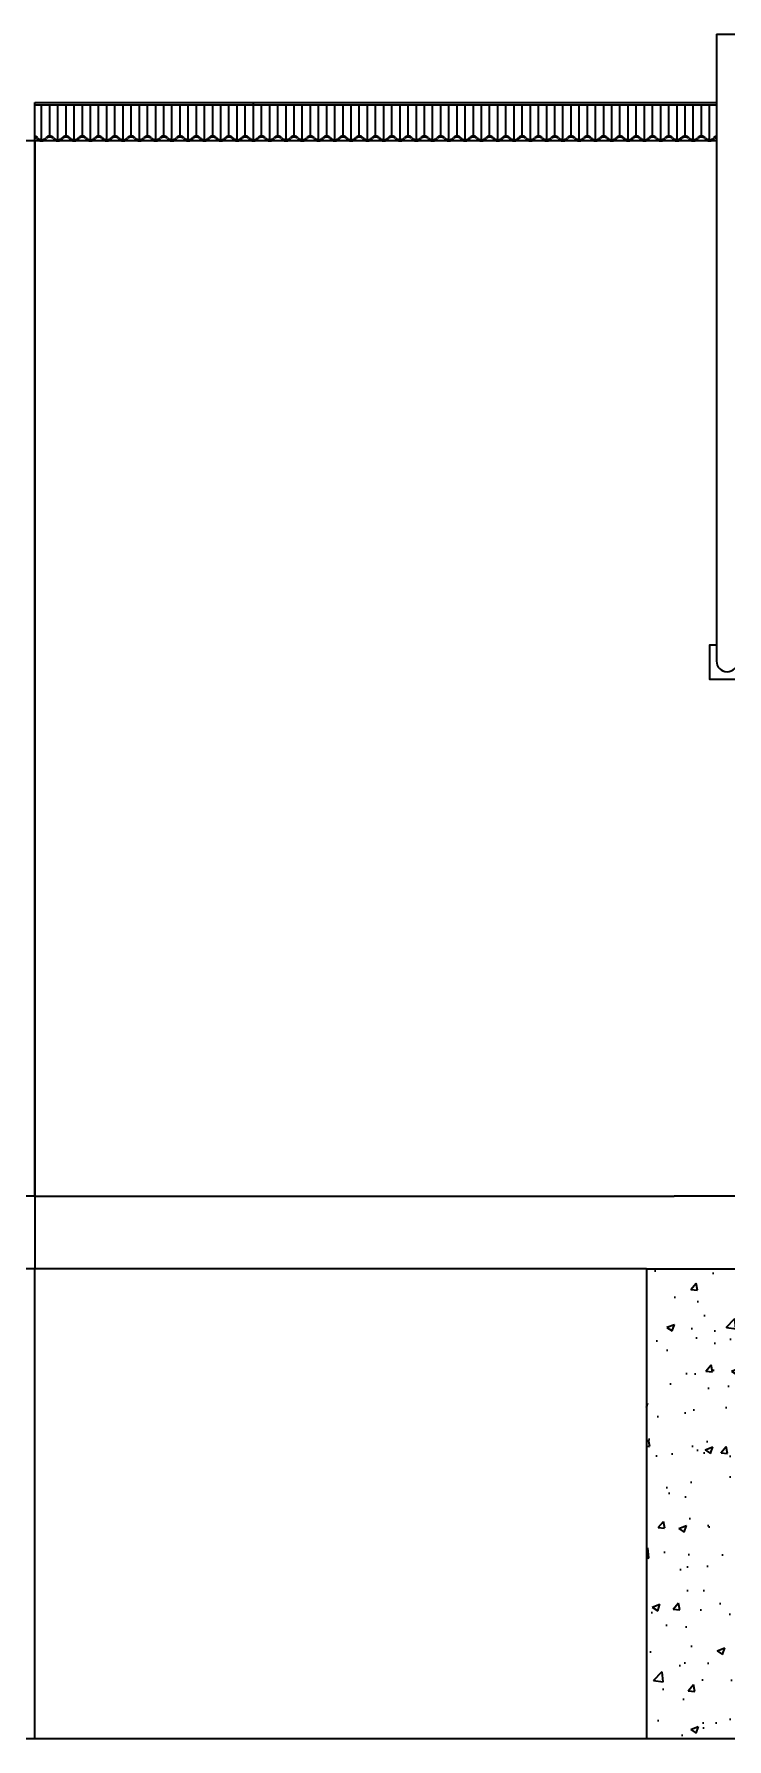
# Model space of a CAD drawing. Header units: inches. Extents: x -12916 to -2478, y -355 to 4961.
# Drawn here: x -5364 to -5040, y -74 to 724 of the extents above; entities that cross this region are included whole.
import ezdxf

# ---------------------------------------------------------------- set-up
doc = ezdxf.new("R2010")
doc.units = ezdxf.units.IN
doc.header["$MEASUREMENT"] = 0
doc.layers.add('A-ELEV-MBE1', color=7, linetype='Continuous', lineweight=35)

msp = doc.modelspace()

# ---------------------------------------------------------------- hatches: boundary and pattern name
at = {"layer": 'A-ELEV-MBE1'}
h = msp.add_hatch(dxfattribs=at)
h.set_pattern_fill('AR-CONC', color=256, scale=0.2, angle=360, style=0)
h.set_pattern_definition([(50, (-7504.68, -5251.453), (36.43693, -3.18782), [3.81, -41.91]), (355, (-7504.68, -5251.453), (-7.04857, 38.21133), [3.048, -33.528]), (100.451, (-7501.643, -5251.72), (29.3885, 35.02334), [3.238, -35.618]), (46.1842, (-7504.68, -5241.293), (54.2158, -8.40847), [5.715, -62.865]), (96.6356, (-7500.16, -5241.994), (47.48085, 49.4851), [4.857, -53.427]), (351.184, (-7504.68, -5241.293), (47.4809, 49.485), [4.572, -50.292]), (21, (-7499.6, -5243.833), (30.32298, -20.4531), [3.81, -41.91]), (326, (-7499.6, -5243.833), (12.3604, 36.8376), [3.048, -33.528]), (71.4514, (-7497.073, -5245.537), (42.6833, 16.38457), [3.238, -35.618]), (37.5, (-7504.68, -5251.453), (0.61772, 16.911008), [0, -33.1216, 0, -34.036, 0, -33.655]), (7.5, (-7504.68, -5251.453), (13.36393, 20.036115), [0, -19.4056, 0, -32.3596, 0, -12.827]), (327.5, (-7516.008, -5251.453), (27.11812, -1.14575), [0, -12.7, 0, -39.624, 0, -52.578]), (317.5, (-7521.088, -5251.453), (29.62584, 5.0853), [0, -16.51, 0, -26.3144, 0, -37.338])])
h.paths.add_polyline_path([(-5077.722, -74.325), (-4977.722, -74.325), (-4977.722, 145.675), (-5072.722, 145.675), (-5077.722, 145.675)])

# ---------------------------------------------------------------- linework, layer by layer
for p, q in [((-5044.986, 723.675), (-5034.986, 723.675)), ((-5044.986, 723.675), (-5044.986, 430.207)), ((-5363.722, 691.69), (-5261.55, 691.69)), ((-5363.722, 179.675), (-5363.722, 691.69)), ((-5363.722, 690.633), (-5269.17, 690.633)), ((-5360.609, 674.195), (-5360.609, 690.633)), ((-5356.799, 675.994), (-5356.799, 690.633)), ((-5352.989, 674.194), (-5352.989, 690.633)), ((-5349.179, 675.993), (-5349.179, 690.633)), ((-5345.369, 674.186), (-5345.369, 690.633)), ((-5341.559, 675.986), (-5341.559, 690.633)), ((-5337.749, 674.185), (-5337.749, 690.633)), ((-5333.939, 675.985), (-5333.939, 690.633)), ((-5330.129, 674.194), (-5330.129, 690.633)), ((-5326.319, 675.993), (-5326.319, 690.633)), ((-5322.509, 674.186), (-5322.509, 690.633)), ((-5318.699, 675.986), (-5318.699, 690.633)), ((-5314.889, 674.185), (-5314.889, 690.633)), ((-5311.079, 675.985), (-5311.079, 690.633)), ((-5307.27, 674.194), (-5307.27, 687.658)), ((-5307.269, 674.185), (-5307.269, 690.633)), ((-5303.46, 675.994), (-5303.46, 690.633)), ((-5299.65, 674.193), (-5299.65, 690.633)), ((-5295.84, 675.993), (-5295.84, 690.633)), ((-5292.03, 674.192), (-5292.03, 690.633)), ((-5288.22, 675.992), (-5288.22, 690.633)), ((-5284.41, 674.193), (-5284.41, 690.633)), ((-5280.6, 675.993), (-5280.6, 690.633)), ((-5278.825, 691.685), (-5044.986, 691.685)), ((-5278.825, 690.628), (-5044.986, 690.628)), ((-5276.79, 674.192), (-5276.79, 690.633)), ((-5272.98, 675.992), (-5272.98, 690.633)), ((-5269.17, 690.633), (-5261.55, 690.633)), ((-5269.17, 674.193), (-5269.17, 690.633)), ((-5265.36, 675.993), (-5265.36, 690.633)), ((-5261.55, 673.69), (-5261.55, 691.69)), ((-5261.55, 674.185), (-5261.549, 690.628)), ((-5257.739, 675.994), (-5257.739, 690.628)), ((-5253.93, 674.186), (-5253.93, 690.628)), ((-5250.119, 675.995), (-5250.119, 690.628)), ((-5246.31, 674.185), (-5246.309, 690.628)), ((-5242.499, 675.994), (-5242.499, 690.628)), ((-5238.69, 674.177), (-5238.69, 690.628)), ((-5234.879, 675.987), (-5234.879, 690.628)), ((-5231.07, 674.176), (-5231.069, 690.628)), ((-5227.259, 675.986), (-5227.259, 690.628)), ((-5223.45, 674.185), (-5223.449, 690.628)), ((-5219.639, 675.994), (-5219.639, 690.628)), ((-5215.83, 674.178), (-5215.83, 690.628)), ((-5212.019, 675.987), (-5212.019, 690.628)), ((-5208.21, 674.185), (-5208.21, 690.628)), ((-5208.21, 674.176), (-5208.209, 687.645)), ((-5204.4, 675.995), (-5204.4, 690.628)), ((-5204.399, 675.986), (-5204.399, 688.898)), ((-5200.59, 674.176), (-5200.589, 690.628)), ((-5200.59, 674.184), (-5200.59, 688.898)), ((-5196.78, 675.994), (-5196.78, 690.628)), ((-5192.97, 674.183), (-5192.97, 690.628)), ((-5189.16, 675.992), (-5189.16, 690.628)), ((-5185.35, 674.184), (-5185.35, 690.628)), ((-5181.54, 675.994), (-5181.54, 690.628)), ((-5177.73, 674.183), (-5177.73, 690.628)), ((-5173.92, 675.993), (-5173.92, 690.628)), ((-5170.11, 674.19), (-5170.11, 690.628)), ((-5166.3, 675.989), (-5166.3, 690.628)), ((-5162.49, 674.189), (-5162.49, 690.628)), ((-5158.68, 675.988), (-5158.68, 690.628)), ((-5154.87, 674.19), (-5154.87, 690.628)), ((-5151.06, 675.989), (-5151.06, 690.628)), ((-5147.25, 674.189), (-5147.25, 690.628)), ((-5143.44, 675.988), (-5143.44, 690.628)), ((-5139.63, 674.181), (-5139.63, 690.628)), ((-5135.82, 675.981), (-5135.82, 690.628)), ((-5132.01, 674.18), (-5132.01, 690.628)), ((-5128.2, 675.98), (-5128.2, 690.628)), ((-5124.39, 674.189), (-5124.39, 690.628)), ((-5120.58, 675.988), (-5120.58, 690.628)), ((-5116.77, 674.181), (-5116.77, 690.628)), ((-5112.96, 675.981), (-5112.96, 690.628)), ((-5109.15, 674.18), (-5109.15, 690.628)), ((-5105.34, 675.98), (-5105.34, 690.628)), ((-5101.531, 674.189), (-5101.531, 687.653)), ((-5101.53, 674.18), (-5101.53, 690.628)), ((-5097.721, 675.989), (-5097.721, 690.628)), ((-5093.911, 674.188), (-5093.911, 690.628)), ((-5090.101, 675.988), (-5090.101, 690.628)), ((-5086.291, 674.187), (-5086.291, 690.628)), ((-5082.481, 675.987), (-5082.481, 690.628)), ((-5078.671, 674.188), (-5078.671, 690.628)), ((-5074.861, 675.988), (-5074.861, 690.628)), ((-5071.051, 674.187), (-5071.051, 690.628)), ((-5067.241, 675.987), (-5067.241, 690.628)), ((-5063.431, 674.188), (-5063.431, 690.628)), ((-5059.621, 675.988), (-5059.621, 690.628)), ((-5055.811, 673.687), (-5055.811, 690.628)), ((-5052, 675.985), (-5052.001, 690.628)), ((-5048.191, 674.174), (-5048.19, 690.628)), ((-5363.722, 673.675), (-5648.986, 673.675)), ((-5363.722, 673.675), (-5648.986, 673.675)), ((-5261.55, 673.69), (-5363.722, 673.69)), ((-5261.55, 673.69), (-5363.722, 673.69)), ((-5261.55, 673.69), (-5363.722, 673.69)), ((-5363.722, 673.675), (-5363.722, 179.675)), ((-5055.811, 673.685), (-5278.825, 673.685)), ((-5055.811, 673.685), (-5278.825, 673.685)), ((-5055.811, 673.685), (-5278.825, 673.685)), ((-5055.811, 673.685), (-5278.825, 673.685)), ((-5210.115, 675.095), (-5210.502, 674.778)), ((-5198.685, 675.082), (-5198.298, 674.764)), ((-5044.986, 673.675), (-5064.722, 673.675)), ((-5044.986, 673.675), (-5064.722, 673.675)), ((-5044.986, 673.675), (-5064.722, 673.675)), ((-5044.986, 673.675), (-5064.722, 673.675)), ((-5363.722, 179.675), (-5363.722, 145.675)), ((-5363.722, 179.675), (-5064.722, 179.675)), ((-5363.722, 145.675), (-5382.957, 145.675)), ((-5166.426, 145.675), (-5363.722, 145.675)), ((-5077.722, 145.675), (-5363.722, 145.675)), ((-5363.722, -74.325), (-5363.722, 145.675)), ((-5077.722, 145.675), (-5077.722, -74.325)), ((-3672.576, -74.325), (-6340.031, -74.325)), ((-3672.576, -74.325), (-6340.031, -74.325))]:
    msp.add_line(p, q, dxfattribs=at)
for points in [[(-5044.986, 437.675), (-5048.222, 437.675), (-5048.222, 421.675), (-5031.722, 421.675), (-5031.722, 437.675), (-5034.986, 437.675)], [(-5363.722, 179.675), (-5382.957, 179.675)], [(-4778.957, 179.675), (-5064.722, 179.675)], [(-5077.722, 145.675), (-4977.722, 145.675)]]:
    msp.add_lwpolyline(points, dxfattribs=at)
for centre, radius, start, end in [((-5364.419, 673.527), 2.466, 39.416193, 73.571669), ((-5364.419, 673.527), 1.966, 39.416193, 69.222619), ((-5360.609, 676.659), 2.966, 219.416193, 320.568066), ((-5360.609, 676.659), 2.466, 219.416193, 320.568066), ((-5356.799, 673.526), 2.466, 39.416193, 140.568066), ((-5356.799, 673.526), 1.966, 39.416193, 140.568066), ((-5352.989, 676.658), 2.966, 219.416193, 320.568066), ((-5352.989, 676.658), 2.466, 219.416193, 320.568066), ((-5349.179, 673.525), 2.466, 39.416193, 140.568066), ((-5349.179, 673.525), 1.966, 39.416193, 140.568066), ((-5345.369, 676.657), 2.966, 219.416193, 320.568066), ((-5345.369, 676.657), 2.466, 219.416193, 320.568066), ((-5341.559, 673.524), 2.466, 39.416193, 140.568066), ((-5341.559, 673.524), 1.966, 39.416193, 140.568066), ((-5337.749, 676.656), 2.966, 219.416193, 320.568066), ((-5337.749, 676.656), 2.466, 219.416193, 320.568066), ((-5333.939, 673.523), 2.466, 39.416193, 140.568066), ((-5333.939, 673.523), 1.966, 39.416193, 140.568066), ((-5330.129, 676.655), 2.966, 219.416193, 320.568066), ((-5330.129, 676.655), 2.466, 219.416193, 320.568066), ((-5326.319, 673.522), 2.466, 39.416193, 140.568066), ((-5326.319, 673.522), 1.966, 39.416193, 140.568066), ((-5322.509, 676.654), 2.966, 219.416193, 320.568066), ((-5322.509, 676.654), 2.466, 219.416193, 320.568066), ((-5318.699, 673.521), 2.466, 39.416193, 140.568066), ((-5318.699, 673.521), 1.966, 39.416193, 140.568066), ((-5314.889, 676.653), 2.966, 219.416193, 320.568066), ((-5314.889, 676.653), 2.466, 219.416193, 320.568066), ((-5311.079, 673.52), 2.466, 39.416193, 140.568066), ((-5311.079, 673.52), 1.966, 39.416193, 140.568066), ((-5307.27, 676.665), 2.966, 219.416193, 320.568066), ((-5307.269, 676.652), 2.966, 219.416193, 320.568066), ((-5307.27, 676.665), 2.466, 219.416193, 320.568066), ((-5307.269, 676.652), 2.466, 219.416193, 320.568066), ((-5303.46, 673.532), 2.466, 39.416193, 140.568066), ((-5303.46, 673.532), 1.966, 39.416193, 140.568066), ((-5299.65, 676.664), 2.966, 219.416193, 320.568066), ((-5299.65, 676.664), 2.466, 219.416193, 320.568066), ((-5295.84, 673.531), 2.466, 39.416193, 140.568066), ((-5295.84, 673.531), 1.966, 39.416193, 140.568066), ((-5292.03, 676.663), 2.966, 219.416193, 320.568066), ((-5292.03, 676.663), 2.466, 219.416193, 320.568066), ((-5288.22, 673.53), 2.466, 39.416193, 140.568066), ((-5288.22, 673.53), 1.966, 39.416193, 140.568066), ((-5284.41, 676.662), 2.966, 219.416193, 320.568066), ((-5284.41, 676.662), 2.466, 219.416193, 320.568066), ((-5280.6, 673.529), 2.466, 39.416193, 140.568066), ((-5280.6, 673.529), 1.966, 39.416193, 140.568066), ((-5276.79, 676.661), 2.966, 219.416193, 320.568066), ((-5276.79, 676.661), 2.466, 219.416193, 320.568066), ((-5272.98, 673.528), 2.466, 39.416193, 140.568066), ((-5272.98, 673.528), 1.966, 39.416193, 140.568066), ((-5269.17, 676.659), 2.966, 219.416193, 320.568066), ((-5269.17, 676.659), 2.466, 219.416193, 320.568066), ((-5269.169, 676.657), 2.466, 238.419708, 320.568066), ((-5269.169, 676.657), 2.966, 244.188363, 320.568066), ((-5265.36, 673.525), 2.466, 39.416193, 140.568066), ((-5265.36, 673.525), 1.966, 39.416193, 140.568066), ((-5261.549, 676.656), 2.966, 219.416193, 320.568066), ((-5261.549, 676.656), 2.466, 219.416193, 320.568066), ((-5257.74, 673.524), 2.466, 39.416193, 140.568066), ((-5257.74, 673.524), 1.966, 39.416193, 140.568066), ((-5253.929, 676.655), 2.966, 219.416193, 320.568066), ((-5253.929, 676.655), 2.466, 219.416193, 320.568066), ((-5250.12, 673.523), 2.466, 39.416193, 140.568066), ((-5250.12, 673.523), 1.966, 39.416193, 140.568066), ((-5246.309, 676.654), 2.966, 219.416193, 320.568066), ((-5246.309, 676.654), 2.466, 219.416193, 320.568066), ((-5242.5, 673.521), 2.466, 39.416193, 140.568066), ((-5242.5, 673.521), 1.966, 39.416193, 140.568066), ((-5238.689, 676.653), 2.966, 219.416193, 320.568066), ((-5238.689, 676.653), 2.466, 219.416193, 320.568066), ((-5234.88, 673.52), 2.466, 39.416193, 140.568066), ((-5234.88, 673.52), 1.966, 39.416193, 140.568066), ((-5231.069, 676.652), 2.966, 219.416193, 320.568066), ((-5231.069, 676.652), 2.466, 219.416193, 320.568066), ((-5227.26, 673.519), 2.466, 39.416193, 140.568066), ((-5227.26, 673.519), 1.966, 39.416193, 140.568066), ((-5223.449, 676.651), 2.966, 219.416193, 320.568066), ((-5223.449, 676.651), 2.466, 219.416193, 320.568066), ((-5219.64, 673.518), 2.466, 39.416193, 140.568066), ((-5219.64, 673.518), 1.966, 39.416193, 140.568066), ((-5215.829, 676.65), 2.966, 219.416193, 320.568066), ((-5215.829, 676.65), 2.466, 219.416193, 320.568066), ((-5212.02, 673.517), 2.466, 39.416193, 140.568066), ((-5212.02, 673.517), 1.966, 39.416193, 140.568066), ((-5208.21, 676.661), 2.966, 219.416193, 320.568066), ((-5208.209, 676.649), 2.966, 219.416193, 320.568066), ((-5208.21, 676.661), 2.466, 219.416193, 320.568066), ((-5208.209, 676.649), 2.466, 219.416193, 320.568066), ((-5204.4, 673.528), 2.466, 39.416193, 140.568066), ((-5204.4, 673.516), 2.466, 39.416193, 140.568066), ((-5204.4, 673.528), 1.966, 39.416193, 140.568066), ((-5204.4, 673.516), 1.966, 39.416193, 140.568066), ((-5200.59, 676.66), 2.966, 219.416193, 320.568066), ((-5200.589, 676.648), 2.966, 219.416193, 320.568066), ((-5200.59, 676.66), 2.466, 219.416193, 320.568066), ((-5200.589, 676.648), 2.466, 219.416193, 320.568066), ((-5196.78, 673.527), 2.466, 39.416193, 140.568066), ((-5196.78, 673.527), 1.966, 39.416193, 140.568066), ((-5192.97, 676.659), 2.966, 219.416193, 320.568066), ((-5192.97, 676.659), 2.466, 219.416193, 320.568066), ((-5189.16, 673.526), 2.466, 39.416193, 140.568066), ((-5189.16, 673.526), 1.966, 39.416193, 140.568066), ((-5185.35, 676.658), 2.966, 219.416193, 320.568066), ((-5185.35, 676.658), 2.466, 219.416193, 320.568066), ((-5181.54, 673.525), 2.466, 39.416193, 140.568066), ((-5181.54, 673.525), 1.966, 39.416193, 140.568066), ((-5177.73, 676.657), 2.966, 219.416193, 320.568066), ((-5177.73, 676.657), 2.466, 219.416193, 320.568066), ((-5173.92, 673.524), 2.466, 39.416193, 140.568066), ((-5173.92, 673.524), 1.966, 39.416193, 140.568066), ((-5170.11, 676.656), 2.966, 219.416193, 320.568066), ((-5170.11, 676.656), 2.466, 219.416193, 320.568066), ((-5166.3, 673.523), 2.466, 39.416193, 140.568066), ((-5166.3, 673.523), 1.966, 39.416193, 140.568066), ((-5162.49, 676.655), 2.966, 219.416193, 320.568066), ((-5162.49, 676.655), 2.466, 219.416193, 320.568066), ((-5158.68, 673.522), 2.466, 39.416193, 140.568066), ((-5158.68, 673.522), 1.966, 39.416193, 140.568066), ((-5154.87, 676.654), 2.966, 219.416193, 320.568066), ((-5154.87, 676.654), 2.466, 219.416193, 320.568066), ((-5151.06, 673.521), 2.466, 39.416193, 140.568066), ((-5151.06, 673.521), 1.966, 39.416193, 140.568066), ((-5147.25, 676.653), 2.966, 219.416193, 320.568066), ((-5147.25, 676.653), 2.466, 219.416193, 320.568066), ((-5143.44, 673.52), 2.466, 39.416193, 140.568066), ((-5143.44, 673.52), 1.966, 39.416193, 140.568066), ((-5139.63, 676.652), 2.966, 219.416193, 320.568066), ((-5139.63, 676.652), 2.466, 219.416193, 320.568066), ((-5135.82, 673.519), 2.466, 39.416193, 140.568066), ((-5135.82, 673.519), 1.966, 39.416193, 140.568066), ((-5132.01, 676.651), 2.966, 219.416193, 320.568066), ((-5132.01, 676.651), 2.466, 219.416193, 320.568066), ((-5128.2, 673.518), 2.466, 39.416193, 140.568066), ((-5128.2, 673.518), 1.966, 39.416193, 140.568066), ((-5124.39, 676.65), 2.966, 219.416193, 320.568066), ((-5124.39, 676.65), 2.466, 219.416193, 320.568066), ((-5120.58, 673.517), 2.466, 39.416193, 140.568066), ((-5120.58, 673.517), 1.966, 39.416193, 140.568066), ((-5116.77, 676.649), 2.966, 219.416193, 320.568066), ((-5116.77, 676.649), 2.466, 219.416193, 320.568066), ((-5112.96, 673.516), 2.466, 39.416193, 140.568066), ((-5112.96, 673.516), 1.966, 39.416193, 140.568066), ((-5109.15, 676.648), 2.966, 219.416193, 320.568066), ((-5109.15, 676.648), 2.466, 219.416193, 320.568066), ((-5105.34, 673.515), 2.466, 39.416193, 140.568066), ((-5105.34, 673.515), 1.966, 39.416193, 140.568066), ((-5101.531, 676.66), 2.966, 219.416193, 320.568066), ((-5101.53, 676.647), 2.966, 219.416193, 320.568066), ((-5101.531, 676.66), 2.466, 219.416193, 320.568066), ((-5101.53, 676.647), 2.466, 219.416193, 320.568066), ((-5097.721, 673.527), 2.466, 39.416193, 140.568066), ((-5097.721, 673.527), 1.966, 39.416193, 140.568066), ((-5093.911, 676.659), 2.966, 219.416193, 320.568066), ((-5093.911, 676.659), 2.466, 219.416193, 320.568066), ((-5090.101, 673.526), 2.466, 39.416193, 140.568066), ((-5090.101, 673.526), 1.966, 39.416193, 140.568066), ((-5086.291, 676.658), 2.966, 219.416193, 320.568066), ((-5086.291, 676.658), 2.466, 219.416193, 320.568066), ((-5082.481, 673.525), 2.466, 39.416193, 140.568066), ((-5082.481, 673.525), 1.966, 39.416193, 140.568066), ((-5078.671, 676.657), 2.966, 219.416193, 320.568066), ((-5078.671, 676.657), 2.466, 219.416193, 320.568066), ((-5074.861, 673.524), 2.466, 39.416193, 140.568066), ((-5074.861, 673.524), 1.966, 39.416193, 140.568066), ((-5071.051, 676.655), 2.966, 219.416193, 320.568066), ((-5071.051, 676.655), 2.466, 219.416193, 320.568066), ((-5067.241, 673.523), 2.466, 39.416193, 140.568066), ((-5067.241, 673.523), 1.966, 39.416193, 140.568066), ((-5063.431, 676.654), 2.966, 219.416193, 320.568066), ((-5063.431, 676.654), 2.466, 219.416193, 320.568066), ((-5063.43, 676.652), 2.466, 238.419708, 320.568066), ((-5063.43, 676.652), 2.966, 244.188363, 320.568066), ((-5059.621, 673.522), 2.466, 39.416193, 140.568066), ((-5059.621, 673.52), 2.466, 39.416193, 140.568066), ((-5059.621, 673.522), 1.966, 39.416193, 140.568066), ((-5059.621, 673.52), 1.966, 39.416193, 140.568066), ((-5055.811, 676.653), 2.966, 219.416193, 269.999697), ((-5055.81, 676.651), 2.966, 219.416193, 320.568066), ((-5055.811, 676.653), 2.466, 219.416193, 269.999635), ((-5055.81, 676.651), 2.466, 219.416193, 320.568066), ((-5052.001, 673.519), 2.466, 39.416193, 140.568066), ((-5052.001, 673.519), 1.966, 39.416193, 140.568066), ((-5048.19, 676.65), 2.966, 219.416193, 320.568066), ((-5048.19, 676.65), 2.466, 219.416193, 320.568066), ((-5044.381, 673.517), 2.466, 104.2165, 140.568066), ((-5044.381, 673.517), 1.966, 107.941212, 140.568066), ((-5039.986, 430.207), 5, 180, 360)]:
    msp.add_arc(centre, radius, start, end, dxfattribs=at)

doc.saveas('drawing.dxf')
